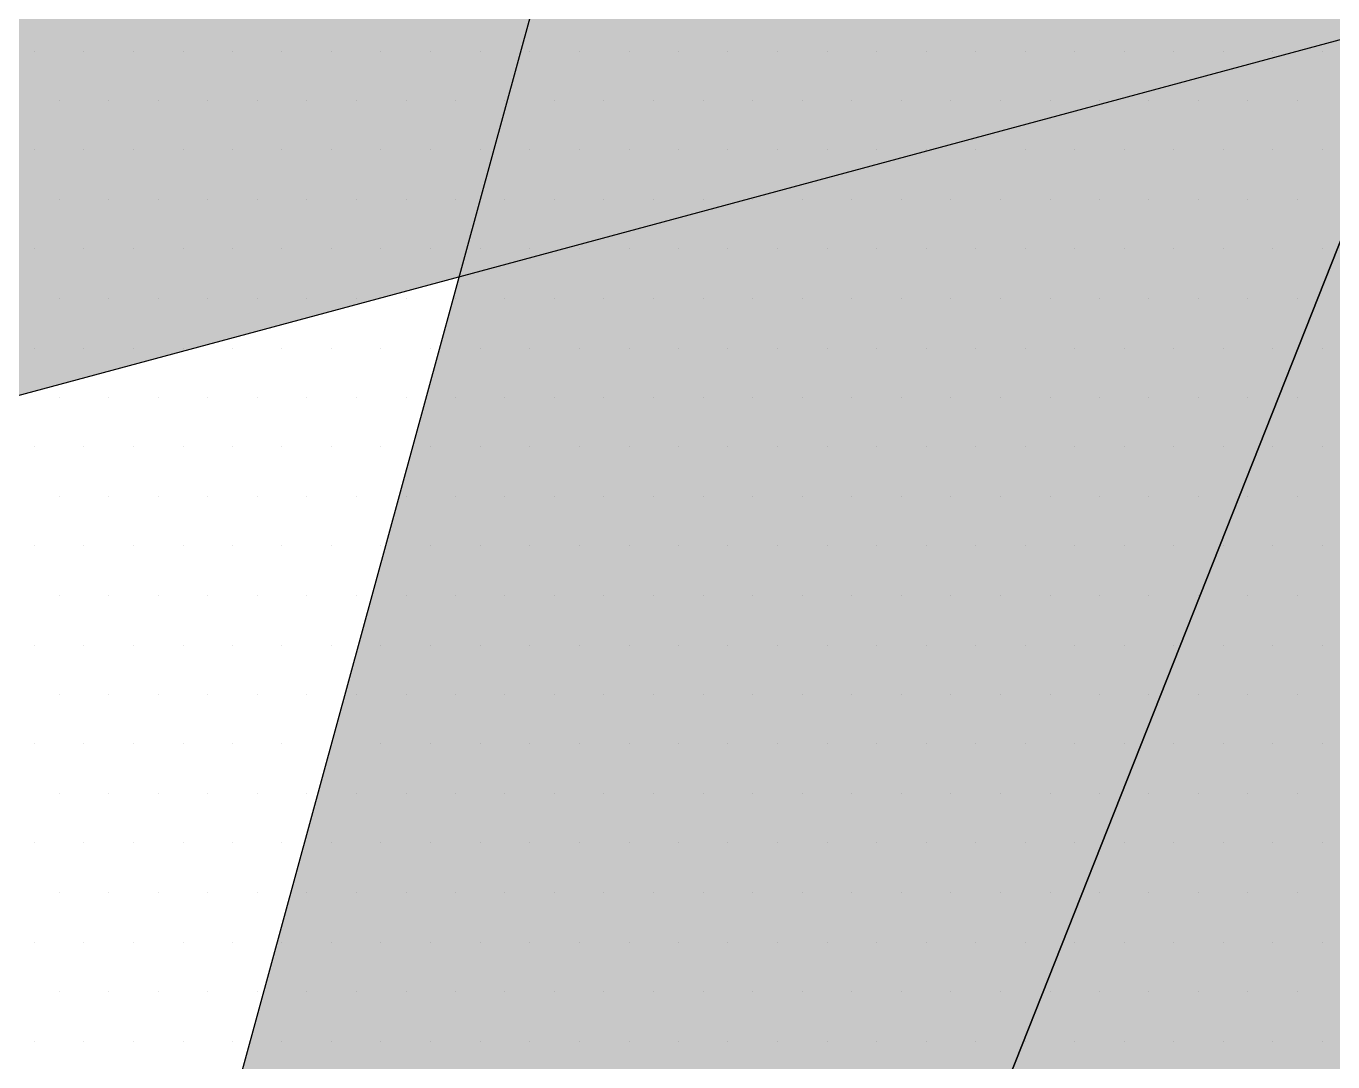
# Model space of a CAD drawing. Header units: metres. Extents: x 9606 to 9900, y 4805 to 4952.
# Drawn here: x 9864.38 to 9864.864, y 4851.9079 to 4852.2918 of the extents above; entities that cross this region are included whole.
import ezdxf

# ---------------------------------------------------------------- set-up
doc = ezdxf.new("R2010")
doc.units = ezdxf.units.M
doc.header["$LTSCALE"] = 2
doc.linetypes.add('CACHEX2', pattern=[0.75, 0.5, -0.25])
for name, color, linetype in [('CARTOUCHE', 7, 'Continuous'), ('LOGO', 4, 'Continuous'), ('rosace', 7, 'Continuous')]:
    doc.layers.add(name, color=color, linetype=linetype)

# ---------------------------------------------------------------- blocks, each defined once
blk = doc.blocks.new('A$C715108E3')
at = {"layer": 'LOGO', "color": 131}
for p, q in [((-11.7628, -14.7076), (-11.7628, -14.7076)), ((-11.6713, -14.7076), (-11.6713, -14.7076)), ((-11.5795, -14.7076), (-11.5795, -14.7076)), ((-11.4877, -14.7076), (-11.4877, -14.7076)), ((-11.3966, -14.7076), (-11.3966, -14.7076)), ((-11.3046, -14.7076), (-11.3046, -14.7076)), ((-11.2126, -14.7076), (-11.2126, -14.7076)), ((-11.1213, -14.7076), (-11.1213, -14.7076)), ((-11.0293, -14.7076), (-11.0293, -14.7076)), ((-10.9374, -14.7076), (-10.9374, -14.7076)), ((-10.846, -14.7076), (-10.846, -14.7076)), ((-10.754, -14.7076), (-10.754, -14.7076)), ((-10.6619, -14.7076), (-10.6619, -14.7076)), ((-10.5703, -14.7076), (-10.5703, -14.7076)), ((-10.479, -14.7076), (-10.479, -14.7076)), ((-10.3868, -14.7076), (-10.3868, -14.7076)), ((-10.295, -14.7076), (-10.295, -14.7076)), ((-10.2037, -14.7076), (-10.2037, -14.7076)), ((-10.1117, -14.7076), (-10.1117, -14.7076)), ((-10.0199, -14.7076), (-10.0199, -14.7076)), ((-9.9286, -14.7076), (-9.9286, -14.7076)), ((-9.8369, -14.7076), (-9.8369, -14.7076)), ((-9.7449, -14.7076), (-9.7449, -14.7076)), ((-9.6537, -14.7076), (-9.6537, -14.7076)), ((-9.5616, -14.7076), (-9.5616, -14.7076)), ((-9.4696, -14.7076), (-9.4696, -14.7076)), ((-9.3778, -14.7076), (-9.3778, -14.7076)), ((-11.7174, -14.7991), (-11.7174, -14.7991)), ((-11.6252, -14.7991), (-11.6252, -14.7991)), ((-11.5338, -14.7991), (-11.5338, -14.7991)), ((-11.442, -14.7991), (-11.442, -14.7991)), ((-11.3501, -14.7991), (-11.3501, -14.7991)), ((-11.2587, -14.7991), (-11.2587, -14.7991)), ((-11.1668, -14.7991), (-11.1668, -14.7991)), ((-11.0748, -14.7991), (-11.0748, -14.7991)), ((-10.9835, -14.7991), (-10.9835, -14.7991)), ((-10.8917, -14.7991), (-10.8917, -14.7991)), ((-10.7995, -14.7991), (-10.7995, -14.7991)), ((-10.7084, -14.7991), (-10.7084, -14.7991)), ((-10.6166, -14.7991), (-10.6166, -14.7991)), ((-10.5248, -14.7991), (-10.5248, -14.7991)), ((-10.4327, -14.7991), (-10.4327, -14.7991)), ((-10.3415, -14.7991), (-10.3415, -14.7991)), ((-10.2496, -14.7991), (-10.2496, -14.7991)), ((-10.1578, -14.7991), (-10.1578, -14.7991)), ((-10.0662, -14.7991), (-10.0662, -14.7991)), ((-9.9741, -14.7991), (-9.9741, -14.7991)), ((-9.8823, -14.7991), (-9.8823, -14.7991)), ((-9.7912, -14.7991), (-9.7912, -14.7991)), ((-9.699, -14.7991), (-9.699, -14.7991)), ((-9.6072, -14.7991), (-9.6072, -14.7991)), ((-9.5159, -14.7991), (-9.5159, -14.7991)), ((-9.4239, -14.7991), (-9.4239, -14.7991)), ((-11.7628, -14.8905), (-11.7628, -14.8905)), ((-11.6713, -14.8905), (-11.6713, -14.8905)), ((-11.5795, -14.8905), (-11.5795, -14.8905)), ((-11.4877, -14.8905), (-11.4877, -14.8905)), ((-11.3966, -14.8905), (-11.3966, -14.8905)), ((-11.3046, -14.8905), (-11.3046, -14.8905)), ((-11.2126, -14.8905), (-11.2126, -14.8905)), ((-11.1213, -14.8905), (-11.1213, -14.8905)), ((-11.0293, -14.8905), (-11.0293, -14.8905)), ((-10.9374, -14.8905), (-10.9374, -14.8905)), ((-10.846, -14.8905), (-10.846, -14.8905)), ((-10.754, -14.8905), (-10.754, -14.8905)), ((-10.6619, -14.8905), (-10.6619, -14.8905)), ((-10.5703, -14.8905), (-10.5703, -14.8905)), ((-10.479, -14.8905), (-10.479, -14.8905)), ((-10.3868, -14.8905), (-10.3868, -14.8905)), ((-10.295, -14.8905), (-10.295, -14.8905)), ((-10.2037, -14.8905), (-10.2037, -14.8905)), ((-10.1117, -14.8905), (-10.1117, -14.8905)), ((-10.0199, -14.8905), (-10.0199, -14.8905)), ((-9.9286, -14.8905), (-9.9286, -14.8905)), ((-9.8369, -14.8905), (-9.8369, -14.8905)), ((-9.7449, -14.8905), (-9.7449, -14.8905)), ((-9.6537, -14.8905), (-9.6537, -14.8905)), ((-9.5616, -14.8905), (-9.5616, -14.8905)), ((-9.4696, -14.8905), (-9.4696, -14.8905)), ((-9.3778, -14.8905), (-9.3778, -14.8905)), ((-11.7174, -14.9827), (-11.7174, -14.9827)), ((-11.6252, -14.9827), (-11.6252, -14.9827)), ((-11.5338, -14.9827), (-11.5338, -14.9827)), ((-11.442, -14.9827), (-11.442, -14.9827)), ((-11.3501, -14.9827), (-11.3501, -14.9827)), ((-11.2587, -14.9827), (-11.2587, -14.9827)), ((-11.1668, -14.9827), (-11.1668, -14.9827)), ((-11.0748, -14.9827), (-11.0748, -14.9827)), ((-10.9835, -14.9827), (-10.9835, -14.9827)), ((-10.8917, -14.9827), (-10.8917, -14.9827)), ((-10.7995, -14.9827), (-10.7995, -14.9827)), ((-10.7084, -14.9827), (-10.7084, -14.9827)), ((-10.6166, -14.9827), (-10.6166, -14.9827)), ((-10.5248, -14.9827), (-10.5248, -14.9827)), ((-10.4327, -14.9827), (-10.4327, -14.9827)), ((-10.3415, -14.9827), (-10.3415, -14.9827)), ((-10.2496, -14.9827), (-10.2496, -14.9827)), ((-10.1578, -14.9827), (-10.1578, -14.9827)), ((-10.0662, -14.9827), (-10.0662, -14.9827)), ((-9.9741, -14.9827), (-9.9741, -14.9827)), ((-9.8823, -14.9827), (-9.8823, -14.9827)), ((-9.7912, -14.9827), (-9.7912, -14.9827)), ((-9.699, -14.9827), (-9.699, -14.9827)), ((-9.6072, -14.9827), (-9.6072, -14.9827)), ((-9.5159, -14.9827), (-9.5159, -14.9827)), ((-9.4239, -14.9827), (-9.4239, -14.9827)), ((-11.7628, -15.0742), (-11.7628, -15.0742)), ((-11.6713, -15.0742), (-11.6713, -15.0742)), ((-11.5795, -15.0742), (-11.5795, -15.0742)), ((-11.4877, -15.0742), (-11.4877, -15.0742)), ((-11.3966, -15.0742), (-11.3966, -15.0742)), ((-11.3046, -15.0742), (-11.3046, -15.0742)), ((-11.2126, -15.0742), (-11.2126, -15.0742)), ((-11.1213, -15.0742), (-11.1213, -15.0742)), ((-11.0293, -15.0742), (-11.0293, -15.0742)), ((-10.9374, -15.0742), (-10.9374, -15.0742)), ((-10.846, -15.0742), (-10.846, -15.0742)), ((-10.754, -15.0742), (-10.754, -15.0742)), ((-10.6619, -15.0742), (-10.6619, -15.0742)), ((-10.5703, -15.0742), (-10.5703, -15.0742)), ((-10.479, -15.0742), (-10.479, -15.0742)), ((-10.3868, -15.0742), (-10.3868, -15.0742)), ((-10.295, -15.0742), (-10.295, -15.0742)), ((-10.2037, -15.0742), (-10.2037, -15.0742)), ((-10.1117, -15.0742), (-10.1117, -15.0742)), ((-10.0199, -15.0742), (-10.0199, -15.0742)), ((-9.9286, -15.0742), (-9.9286, -15.0742)), ((-9.8369, -15.0742), (-9.8369, -15.0742)), ((-9.7449, -15.0742), (-9.7449, -15.0742)), ((-9.6537, -15.0742), (-9.6537, -15.0742)), ((-9.5616, -15.0742), (-9.5616, -15.0742)), ((-9.4696, -15.0742), (-9.4696, -15.0742)), ((-9.3778, -15.0742), (-9.3778, -15.0742)), ((-11.7174, -15.1655), (-11.7174, -15.1655)), ((-11.6252, -15.1655), (-11.6252, -15.1655)), ((-11.5338, -15.1655), (-11.5338, -15.1655)), ((-11.442, -15.1655), (-11.442, -15.1655)), ((-11.3501, -15.1655), (-11.3501, -15.1655)), ((-11.2587, -15.1655), (-11.2587, -15.1655)), ((-11.1668, -15.1655), (-11.1668, -15.1655)), ((-11.0748, -15.1655), (-11.0748, -15.1655)), ((-10.9835, -15.1655), (-10.9835, -15.1655)), ((-10.8917, -15.1655), (-10.8917, -15.1655)), ((-10.7995, -15.1655), (-10.7995, -15.1655)), ((-10.7084, -15.1655), (-10.7084, -15.1655)), ((-10.6166, -15.1655), (-10.6166, -15.1655)), ((-10.5248, -15.1655), (-10.5248, -15.1655)), ((-10.4327, -15.1655), (-10.4327, -15.1655)), ((-10.3415, -15.1655), (-10.3415, -15.1655)), ((-10.2496, -15.1655), (-10.2496, -15.1655)), ((-10.1578, -15.1655), (-10.1578, -15.1655)), ((-10.0662, -15.1655), (-10.0662, -15.1655)), ((-9.9741, -15.1655), (-9.9741, -15.1655)), ((-9.8823, -15.1655), (-9.8823, -15.1655)), ((-9.7912, -15.1655), (-9.7912, -15.1655)), ((-9.699, -15.1655), (-9.699, -15.1655)), ((-9.6072, -15.1655), (-9.6072, -15.1655)), ((-9.5159, -15.1655), (-9.5159, -15.1655)), ((-9.4239, -15.1655), (-9.4239, -15.1655)), ((-11.7628, -15.2579), (-11.7628, -15.2579)), ((-11.6713, -15.2579), (-11.6713, -15.2579)), ((-11.5795, -15.2579), (-11.5795, -15.2579)), ((-11.4877, -15.2579), (-11.4877, -15.2579)), ((-11.3966, -15.2579), (-11.3966, -15.2579)), ((-11.3046, -15.2579), (-11.3046, -15.2579)), ((-11.2126, -15.2579), (-11.2126, -15.2579)), ((-11.1213, -15.2579), (-11.1213, -15.2579)), ((-11.0293, -15.2579), (-11.0293, -15.2579)), ((-10.9374, -15.2579), (-10.9374, -15.2579)), ((-10.846, -15.2579), (-10.846, -15.2579)), ((-10.754, -15.2579), (-10.754, -15.2579)), ((-10.6619, -15.2579), (-10.6619, -15.2579)), ((-10.5703, -15.2579), (-10.5703, -15.2579)), ((-10.479, -15.2579), (-10.479, -15.2579)), ((-10.3868, -15.2579), (-10.3868, -15.2579)), ((-10.295, -15.2579), (-10.295, -15.2579)), ((-10.2037, -15.2579), (-10.2037, -15.2579)), ((-10.1117, -15.2579), (-10.1117, -15.2579)), ((-10.0199, -15.2579), (-10.0199, -15.2579)), ((-9.9286, -15.2579), (-9.9286, -15.2579)), ((-9.8369, -15.2579), (-9.8369, -15.2579)), ((-9.7449, -15.2579), (-9.7449, -15.2579)), ((-9.6537, -15.2579), (-9.6537, -15.2579)), ((-9.5616, -15.2579), (-9.5616, -15.2579)), ((-9.4696, -15.2579), (-9.4696, -15.2579)), ((-9.3778, -15.2579), (-9.3778, -15.2579)), ((-11.7174, -15.3493), (-11.7174, -15.3493)), ((-11.6252, -15.3493), (-11.6252, -15.3493)), ((-11.5338, -15.3493), (-11.5338, -15.3493)), ((-11.442, -15.3493), (-11.442, -15.3493)), ((-11.3501, -15.3493), (-11.3501, -15.3493)), ((-11.2587, -15.3493), (-11.2587, -15.3493)), ((-11.1668, -15.3493), (-11.1668, -15.3493)), ((-11.0748, -15.3493), (-11.0748, -15.3493)), ((-10.9835, -15.3493), (-10.9835, -15.3493)), ((-10.8917, -15.3493), (-10.8917, -15.3493)), ((-10.7995, -15.3493), (-10.7995, -15.3493)), ((-10.7084, -15.3493), (-10.7084, -15.3493)), ((-10.6166, -15.3493), (-10.6166, -15.3493)), ((-10.5248, -15.3493), (-10.5248, -15.3493)), ((-10.4327, -15.3493), (-10.4327, -15.3493)), ((-10.3415, -15.3493), (-10.3415, -15.3493)), ((-10.2496, -15.3493), (-10.2496, -15.3493)), ((-10.1578, -15.3493), (-10.1578, -15.3493)), ((-10.0662, -15.3493), (-10.0662, -15.3493)), ((-9.9741, -15.3493), (-9.9741, -15.3493)), ((-9.8823, -15.3493), (-9.8823, -15.3493)), ((-9.7912, -15.3493), (-9.7912, -15.3493)), ((-9.699, -15.3493), (-9.699, -15.3493)), ((-9.6072, -15.3493), (-9.6072, -15.3493)), ((-9.5159, -15.3493), (-9.5159, -15.3493)), ((-9.4239, -15.3493), (-9.4239, -15.3493)), ((-11.7628, -15.4406), (-11.7628, -15.4406)), ((-11.6713, -15.4406), (-11.6713, -15.4406)), ((-11.5795, -15.4406), (-11.5795, -15.4406)), ((-11.4877, -15.4406), (-11.4877, -15.4406)), ((-11.3966, -15.4406), (-11.3966, -15.4406)), ((-11.3046, -15.4406), (-11.3046, -15.4406)), ((-11.2126, -15.4406), (-11.2126, -15.4406)), ((-11.1213, -15.4406), (-11.1213, -15.4406)), ((-11.0293, -15.4406), (-11.0293, -15.4406)), ((-10.9374, -15.4406), (-10.9374, -15.4406)), ((-10.846, -15.4406), (-10.846, -15.4406)), ((-10.754, -15.4406), (-10.754, -15.4406)), ((-10.6619, -15.4406), (-10.6619, -15.4406)), ((-10.5703, -15.4406), (-10.5703, -15.4406)), ((-10.479, -15.4406), (-10.479, -15.4406)), ((-10.3868, -15.4406), (-10.3868, -15.4406)), ((-10.295, -15.4406), (-10.295, -15.4406)), ((-10.2037, -15.4406), (-10.2037, -15.4406)), ((-10.1117, -15.4406), (-10.1117, -15.4406)), ((-10.0199, -15.4406), (-10.0199, -15.4406)), ((-9.9286, -15.4406), (-9.9286, -15.4406)), ((-9.8369, -15.4406), (-9.8369, -15.4406)), ((-9.7449, -15.4406), (-9.7449, -15.4406)), ((-9.6537, -15.4406), (-9.6537, -15.4406)), ((-9.5616, -15.4406), (-9.5616, -15.4406)), ((-9.4696, -15.4406), (-9.4696, -15.4406)), ((-9.3778, -15.4406), (-9.3778, -15.4406)), ((-11.7174, -15.5332), (-11.7174, -15.5332)), ((-11.6252, -15.5332), (-11.6252, -15.5332)), ((-11.5338, -15.5332), (-11.5338, -15.5332)), ((-11.442, -15.5332), (-11.442, -15.5332)), ((-11.3501, -15.5332), (-11.3501, -15.5332)), ((-11.2587, -15.5332), (-11.2587, -15.5332)), ((-11.1668, -15.5332), (-11.1668, -15.5332)), ((-11.0748, -15.5332), (-11.0748, -15.5332)), ((-10.9835, -15.5332), (-10.9835, -15.5332)), ((-10.8917, -15.5332), (-10.8917, -15.5332)), ((-10.7995, -15.5332), (-10.7995, -15.5332)), ((-10.7084, -15.5332), (-10.7084, -15.5332)), ((-10.6166, -15.5332), (-10.6166, -15.5332)), ((-10.5248, -15.5332), (-10.5248, -15.5332)), ((-10.4327, -15.5332), (-10.4327, -15.5332)), ((-10.3415, -15.5332), (-10.3415, -15.5332)), ((-10.2496, -15.5332), (-10.2496, -15.5332)), ((-10.1578, -15.5332), (-10.1578, -15.5332)), ((-10.0662, -15.5332), (-10.0662, -15.5332)), ((-9.9741, -15.5332), (-9.9741, -15.5332)), ((-9.8823, -15.5332), (-9.8823, -15.5332)), ((-9.7912, -15.5332), (-9.7912, -15.5332)), ((-9.699, -15.5332), (-9.699, -15.5332)), ((-9.6072, -15.5332), (-9.6072, -15.5332)), ((-9.5159, -15.5332), (-9.5159, -15.5332)), ((-9.4239, -15.5332), (-9.4239, -15.5332)), ((-11.7628, -15.6246), (-11.7628, -15.6246)), ((-11.6713, -15.6246), (-11.6713, -15.6246)), ((-11.5795, -15.6246), (-11.5795, -15.6246)), ((-11.4877, -15.6246), (-11.4877, -15.6246)), ((-11.3966, -15.6246), (-11.3966, -15.6246)), ((-11.3046, -15.6246), (-11.3046, -15.6246)), ((-11.2126, -15.6246), (-11.2126, -15.6246)), ((-11.1213, -15.6246), (-11.1213, -15.6246)), ((-11.0293, -15.6246), (-11.0293, -15.6246)), ((-10.9374, -15.6246), (-10.9374, -15.6246)), ((-10.846, -15.6246), (-10.846, -15.6246)), ((-10.754, -15.6246), (-10.754, -15.6246)), ((-10.6619, -15.6246), (-10.6619, -15.6246)), ((-10.5703, -15.6246), (-10.5703, -15.6246)), ((-10.479, -15.6246), (-10.479, -15.6246)), ((-10.3868, -15.6246), (-10.3868, -15.6246)), ((-10.295, -15.6246), (-10.295, -15.6246)), ((-10.2037, -15.6246), (-10.2037, -15.6246)), ((-10.1117, -15.6246), (-10.1117, -15.6246)), ((-10.0199, -15.6246), (-10.0199, -15.6246)), ((-9.9286, -15.6246), (-9.9286, -15.6246)), ((-9.8369, -15.6246), (-9.8369, -15.6246)), ((-9.7449, -15.6246), (-9.7449, -15.6246)), ((-9.6537, -15.6246), (-9.6537, -15.6246)), ((-9.5616, -15.6246), (-9.5616, -15.6246)), ((-9.4696, -15.6246), (-9.4696, -15.6246)), ((-9.3778, -15.6246), (-9.3778, -15.6246)), ((-11.7174, -15.7159), (-11.7174, -15.7159)), ((-11.6252, -15.7159), (-11.6252, -15.7159)), ((-11.5338, -15.7159), (-11.5338, -15.7159)), ((-11.442, -15.7159), (-11.442, -15.7159)), ((-11.3501, -15.7159), (-11.3501, -15.7159)), ((-11.2587, -15.7159), (-11.2587, -15.7159)), ((-11.1668, -15.7159), (-11.1668, -15.7159)), ((-11.0748, -15.7159), (-11.0748, -15.7159)), ((-10.9835, -15.7159), (-10.9835, -15.7159)), ((-10.8917, -15.7159), (-10.8917, -15.7159)), ((-10.7995, -15.7159), (-10.7995, -15.7159)), ((-10.7084, -15.7159), (-10.7084, -15.7159)), ((-10.6166, -15.7159), (-10.6166, -15.7159)), ((-10.5248, -15.7159), (-10.5248, -15.7159)), ((-10.4327, -15.7159), (-10.4327, -15.7159)), ((-10.3415, -15.7159), (-10.3415, -15.7159)), ((-10.2496, -15.7159), (-10.2496, -15.7159)), ((-10.1578, -15.7159), (-10.1578, -15.7159)), ((-10.0662, -15.7159), (-10.0662, -15.7159)), ((-9.9741, -15.7159), (-9.9741, -15.7159)), ((-9.8823, -15.7159), (-9.8823, -15.7159)), ((-9.7912, -15.7159), (-9.7912, -15.7159)), ((-9.699, -15.7159), (-9.699, -15.7159)), ((-9.6072, -15.7159), (-9.6072, -15.7159)), ((-9.5159, -15.7159), (-9.5159, -15.7159)), ((-9.4239, -15.7159), (-9.4239, -15.7159)), ((-11.7628, -15.8081), (-11.7628, -15.8081)), ((-11.6713, -15.8081), (-11.6713, -15.8081)), ((-11.5795, -15.8081), (-11.5795, -15.8081)), ((-11.4877, -15.8081), (-11.4877, -15.8081)), ((-11.3966, -15.8081), (-11.3966, -15.8081)), ((-11.3046, -15.8081), (-11.3046, -15.8081)), ((-11.2126, -15.8081), (-11.2126, -15.8081)), ((-11.1213, -15.8081), (-11.1213, -15.8081)), ((-11.0293, -15.8081), (-11.0293, -15.8081)), ((-10.9374, -15.8081), (-10.9374, -15.8081)), ((-10.846, -15.8081), (-10.846, -15.8081)), ((-10.754, -15.8081), (-10.754, -15.8081)), ((-10.6619, -15.8081), (-10.6619, -15.8081)), ((-10.5703, -15.8081), (-10.5703, -15.8081)), ((-10.479, -15.8081), (-10.479, -15.8081)), ((-10.3868, -15.8081), (-10.3868, -15.8081)), ((-10.295, -15.8081), (-10.295, -15.8081)), ((-10.2037, -15.8081), (-10.2037, -15.8081)), ((-10.1117, -15.8081), (-10.1117, -15.8081)), ((-10.0199, -15.8081), (-10.0199, -15.8081)), ((-9.9286, -15.8081), (-9.9286, -15.8081)), ((-9.8369, -15.8081), (-9.8369, -15.8081)), ((-9.7449, -15.8081), (-9.7449, -15.8081)), ((-9.6537, -15.8081), (-9.6537, -15.8081)), ((-9.5616, -15.8081), (-9.5616, -15.8081)), ((-9.4696, -15.8081), (-9.4696, -15.8081)), ((-9.3778, -15.8081), (-9.3778, -15.8081)), ((-11.7174, -15.8996), (-11.7174, -15.8996)), ((-11.6252, -15.8996), (-11.6252, -15.8996)), ((-11.5338, -15.8996), (-11.5338, -15.8996)), ((-11.442, -15.8996), (-11.442, -15.8996)), ((-11.3501, -15.8996), (-11.3501, -15.8996)), ((-11.2587, -15.8996), (-11.2587, -15.8996)), ((-11.1668, -15.8996), (-11.1668, -15.8996)), ((-11.0748, -15.8996), (-11.0748, -15.8996)), ((-10.9835, -15.8996), (-10.9835, -15.8996)), ((-10.8917, -15.8996), (-10.8917, -15.8996)), ((-10.7995, -15.8996), (-10.7995, -15.8996)), ((-10.7084, -15.8996), (-10.7084, -15.8996)), ((-10.6166, -15.8996), (-10.6166, -15.8996)), ((-10.5248, -15.8996), (-10.5248, -15.8996)), ((-10.4327, -15.8996), (-10.4327, -15.8996)), ((-10.3415, -15.8996), (-10.3415, -15.8996)), ((-10.2496, -15.8996), (-10.2496, -15.8996)), ((-10.1578, -15.8996), (-10.1578, -15.8996)), ((-10.0662, -15.8996), (-10.0662, -15.8996)), ((-9.9741, -15.8996), (-9.9741, -15.8996)), ((-9.8823, -15.8996), (-9.8823, -15.8996)), ((-9.7912, -15.8996), (-9.7912, -15.8996)), ((-9.699, -15.8996), (-9.699, -15.8996)), ((-9.6072, -15.8996), (-9.6072, -15.8996)), ((-9.5159, -15.8996), (-9.5159, -15.8996)), ((-9.4239, -15.8996), (-9.4239, -15.8996)), ((-11.7628, -15.991), (-11.7628, -15.991)), ((-11.6713, -15.991), (-11.6713, -15.991)), ((-11.5795, -15.991), (-11.5795, -15.991)), ((-11.4877, -15.991), (-11.4877, -15.991)), ((-11.3966, -15.991), (-11.3966, -15.991)), ((-11.3046, -15.991), (-11.3046, -15.991)), ((-11.2126, -15.991), (-11.2126, -15.991)), ((-11.1213, -15.991), (-11.1213, -15.991)), ((-11.0293, -15.991), (-11.0293, -15.991)), ((-10.9374, -15.991), (-10.9374, -15.991)), ((-10.846, -15.991), (-10.846, -15.991)), ((-10.754, -15.991), (-10.754, -15.991)), ((-10.6619, -15.991), (-10.6619, -15.991)), ((-10.5703, -15.991), (-10.5703, -15.991)), ((-10.479, -15.991), (-10.479, -15.991)), ((-10.3868, -15.991), (-10.3868, -15.991)), ((-10.295, -15.991), (-10.295, -15.991)), ((-10.2037, -15.991), (-10.2037, -15.991)), ((-10.1117, -15.991), (-10.1117, -15.991)), ((-10.0199, -15.991), (-10.0199, -15.991)), ((-9.9286, -15.991), (-9.9286, -15.991)), ((-9.8369, -15.991), (-9.8369, -15.991)), ((-9.7449, -15.991), (-9.7449, -15.991)), ((-9.6537, -15.991), (-9.6537, -15.991)), ((-9.5616, -15.991), (-9.5616, -15.991)), ((-9.4696, -15.991), (-9.4696, -15.991)), ((-9.3778, -15.991), (-9.3778, -15.991)), ((-11.7174, -16.0834), (-11.7174, -16.0834)), ((-11.6252, -16.0834), (-11.6252, -16.0834)), ((-11.5338, -16.0834), (-11.5338, -16.0834)), ((-11.442, -16.0834), (-11.442, -16.0834)), ((-11.3501, -16.0834), (-11.3501, -16.0834)), ((-11.2587, -16.0834), (-11.2587, -16.0834)), ((-11.1668, -16.0834), (-11.1668, -16.0834)), ((-11.0748, -16.0834), (-11.0748, -16.0834)), ((-10.9835, -16.0834), (-10.9835, -16.0834)), ((-10.8917, -16.0834), (-10.8917, -16.0834)), ((-10.7995, -16.0834), (-10.7995, -16.0834)), ((-10.7084, -16.0834), (-10.7084, -16.0834)), ((-10.6166, -16.0834), (-10.6166, -16.0834)), ((-10.5248, -16.0834), (-10.5248, -16.0834)), ((-10.4327, -16.0834), (-10.4327, -16.0834)), ((-10.3415, -16.0834), (-10.3415, -16.0834)), ((-10.2496, -16.0834), (-10.2496, -16.0834)), ((-10.1578, -16.0834), (-10.1578, -16.0834)), ((-10.0662, -16.0834), (-10.0662, -16.0834)), ((-9.9741, -16.0834), (-9.9741, -16.0834)), ((-9.8823, -16.0834), (-9.8823, -16.0834)), ((-9.7912, -16.0834), (-9.7912, -16.0834)), ((-9.699, -16.0834), (-9.699, -16.0834)), ((-9.6072, -16.0834), (-9.6072, -16.0834)), ((-9.5159, -16.0834), (-9.5159, -16.0834)), ((-9.4239, -16.0834), (-9.4239, -16.0834)), ((-11.7628, -16.1747), (-11.7628, -16.1747)), ((-11.6713, -16.1747), (-11.6713, -16.1747)), ((-11.5795, -16.1747), (-11.5795, -16.1747)), ((-11.4877, -16.1747), (-11.4877, -16.1747)), ((-11.3966, -16.1747), (-11.3966, -16.1747)), ((-11.3046, -16.1747), (-11.3046, -16.1747)), ((-11.2126, -16.1747), (-11.2126, -16.1747)), ((-11.1213, -16.1747), (-11.1213, -16.1747)), ((-11.0293, -16.1747), (-11.0293, -16.1747)), ((-10.9374, -16.1747), (-10.9374, -16.1747)), ((-10.846, -16.1747), (-10.846, -16.1747)), ((-10.754, -16.1747), (-10.754, -16.1747)), ((-10.6619, -16.1747), (-10.6619, -16.1747)), ((-10.5703, -16.1747), (-10.5703, -16.1747)), ((-10.479, -16.1747), (-10.479, -16.1747)), ((-10.3868, -16.1747), (-10.3868, -16.1747)), ((-10.295, -16.1747), (-10.295, -16.1747)), ((-10.2037, -16.1747), (-10.2037, -16.1747)), ((-10.1117, -16.1747), (-10.1117, -16.1747)), ((-10.0199, -16.1747), (-10.0199, -16.1747)), ((-9.9286, -16.1747), (-9.9286, -16.1747)), ((-9.8369, -16.1747), (-9.8369, -16.1747)), ((-9.7449, -16.1747), (-9.7449, -16.1747)), ((-9.6537, -16.1747), (-9.6537, -16.1747)), ((-9.5616, -16.1747), (-9.5616, -16.1747)), ((-9.4696, -16.1747), (-9.4696, -16.1747)), ((-9.3778, -16.1747), (-9.3778, -16.1747)), ((-11.7174, -16.2673), (-11.7174, -16.2673)), ((-11.6252, -16.2673), (-11.6252, -16.2673)), ((-11.5338, -16.2673), (-11.5338, -16.2673)), ((-11.442, -16.2673), (-11.442, -16.2673)), ((-11.3501, -16.2673), (-11.3501, -16.2673)), ((-11.2587, -16.2673), (-11.2587, -16.2673)), ((-11.1668, -16.2673), (-11.1668, -16.2673)), ((-11.0748, -16.2673), (-11.0748, -16.2673)), ((-10.9835, -16.2673), (-10.9835, -16.2673)), ((-10.8917, -16.2673), (-10.8917, -16.2673)), ((-10.7995, -16.2673), (-10.7995, -16.2673)), ((-10.7084, -16.2673), (-10.7084, -16.2673)), ((-10.6166, -16.2673), (-10.6166, -16.2673)), ((-10.5248, -16.2673), (-10.5248, -16.2673)), ((-10.4327, -16.2673), (-10.4327, -16.2673)), ((-10.3415, -16.2673), (-10.3415, -16.2673)), ((-10.2496, -16.2673), (-10.2496, -16.2673)), ((-10.1578, -16.2673), (-10.1578, -16.2673)), ((-10.0662, -16.2673), (-10.0662, -16.2673)), ((-9.9741, -16.2673), (-9.9741, -16.2673)), ((-9.8823, -16.2673), (-9.8823, -16.2673)), ((-9.7912, -16.2673), (-9.7912, -16.2673)), ((-9.699, -16.2673), (-9.699, -16.2673)), ((-9.6072, -16.2673), (-9.6072, -16.2673)), ((-9.5159, -16.2673), (-9.5159, -16.2673)), ((-9.4239, -16.2673), (-9.4239, -16.2673)), ((-11.7628, -16.3587), (-11.7628, -16.3587)), ((-11.6713, -16.3587), (-11.6713, -16.3587)), ((-11.5795, -16.3587), (-11.5795, -16.3587)), ((-11.4877, -16.3587), (-11.4877, -16.3587)), ((-11.3966, -16.3587), (-11.3966, -16.3587)), ((-11.3046, -16.3587), (-11.3046, -16.3587)), ((-11.2126, -16.3587), (-11.2126, -16.3587)), ((-11.1213, -16.3587), (-11.1213, -16.3587)), ((-11.0293, -16.3587), (-11.0293, -16.3587)), ((-10.9374, -16.3587), (-10.9374, -16.3587)), ((-10.846, -16.3587), (-10.846, -16.3587)), ((-10.754, -16.3587), (-10.754, -16.3587)), ((-10.6619, -16.3587), (-10.6619, -16.3587)), ((-10.5703, -16.3587), (-10.5703, -16.3587)), ((-10.479, -16.3587), (-10.479, -16.3587)), ((-10.3868, -16.3587), (-10.3868, -16.3587)), ((-10.295, -16.3587), (-10.295, -16.3587)), ((-10.2037, -16.3587), (-10.2037, -16.3587)), ((-10.1117, -16.3587), (-10.1117, -16.3587)), ((-10.0199, -16.3587), (-10.0199, -16.3587)), ((-9.9286, -16.3587), (-9.9286, -16.3587)), ((-9.8369, -16.3587), (-9.8369, -16.3587)), ((-9.7449, -16.3587), (-9.7449, -16.3587)), ((-9.6537, -16.3587), (-9.6537, -16.3587)), ((-9.5616, -16.3587), (-9.5616, -16.3587)), ((-9.4696, -16.3587), (-9.4696, -16.3587)), ((-9.3778, -16.3587), (-9.3778, -16.3587)), ((-11.7174, -16.45), (-11.7174, -16.45)), ((-11.6252, -16.45), (-11.6252, -16.45)), ((-11.5338, -16.45), (-11.5338, -16.45)), ((-11.442, -16.45), (-11.442, -16.45)), ((-11.3501, -16.45), (-11.3501, -16.45)), ((-11.2587, -16.45), (-11.2587, -16.45)), ((-11.1668, -16.45), (-11.1668, -16.45)), ((-11.0748, -16.45), (-11.0748, -16.45)), ((-10.9835, -16.45), (-10.9835, -16.45)), ((-10.8917, -16.45), (-10.8917, -16.45)), ((-10.7995, -16.45), (-10.7995, -16.45)), ((-10.7084, -16.45), (-10.7084, -16.45)), ((-10.6166, -16.45), (-10.6166, -16.45)), ((-10.5248, -16.45), (-10.5248, -16.45)), ((-10.4327, -16.45), (-10.4327, -16.45)), ((-10.3415, -16.45), (-10.3415, -16.45)), ((-10.2496, -16.45), (-10.2496, -16.45)), ((-10.1578, -16.45), (-10.1578, -16.45)), ((-10.0662, -16.45), (-10.0662, -16.45)), ((-9.9741, -16.45), (-9.9741, -16.45)), ((-9.8823, -16.45), (-9.8823, -16.45)), ((-9.7912, -16.45), (-9.7912, -16.45)), ((-9.699, -16.45), (-9.699, -16.45)), ((-9.6072, -16.45), (-9.6072, -16.45)), ((-9.5159, -16.45), (-9.5159, -16.45)), ((-9.4239, -16.45), (-9.4239, -16.45)), ((-11.7628, -16.5424), (-11.7628, -16.5424)), ((-11.6713, -16.5424), (-11.6713, -16.5424)), ((-11.5795, -16.5424), (-11.5795, -16.5424)), ((-11.4877, -16.5424), (-11.4877, -16.5424)), ((-11.3966, -16.5424), (-11.3966, -16.5424)), ((-11.3046, -16.5424), (-11.3046, -16.5424)), ((-11.2126, -16.5424), (-11.2126, -16.5424)), ((-11.1213, -16.5424), (-11.1213, -16.5424)), ((-11.0293, -16.5424), (-11.0293, -16.5424)), ((-10.9374, -16.5424), (-10.9374, -16.5424)), ((-10.846, -16.5424), (-10.846, -16.5424)), ((-10.754, -16.5424), (-10.754, -16.5424)), ((-10.6619, -16.5424), (-10.6619, -16.5424)), ((-10.5703, -16.5424), (-10.5703, -16.5424)), ((-10.479, -16.5424), (-10.479, -16.5424)), ((-10.3868, -16.5424), (-10.3868, -16.5424)), ((-10.295, -16.5424), (-10.295, -16.5424)), ((-10.2037, -16.5424), (-10.2037, -16.5424)), ((-10.1117, -16.5424), (-10.1117, -16.5424)), ((-10.0199, -16.5424), (-10.0199, -16.5424)), ((-9.9286, -16.5424), (-9.9286, -16.5424)), ((-9.8369, -16.5424), (-9.8369, -16.5424)), ((-9.7449, -16.5424), (-9.7449, -16.5424)), ((-9.6537, -16.5424), (-9.6537, -16.5424)), ((-9.5616, -16.5424), (-9.5616, -16.5424)), ((-9.4696, -16.5424), (-9.4696, -16.5424)), ((-9.3778, -16.5424), (-9.3778, -16.5424))]:
    blk.add_line(p, q, dxfattribs=at)
blk = doc.blocks.new('A$C581E6685')
at = {"layer": 'rosace'}
for color, points in [(140, [(-45.3965, 37.4846), (-41.9745, 25.9278), (-41.7809, 23.8865), (-42.0615, 23.3525), (-44.9268, 21.9767), (-53.1072, 18.3767), (-40.8028, 21.6905), (-39.5666, 22.0268), (-38.2746, 22.2236), (-38.1337, 21.2132), (-33.6363, 11.1845), (-36.0802, 21.4612), (-37.3405, 24.3346), (-37.4251, 24.9804), (-36.9477, 25.4853), (-26.3566, 30.2032), (-37.8747, 26.8339), (-39.7286, 26.4119), (-40.3751, 26.6371), (-40.684, 26.8894)]), (40, [(-39.8519, 24.2064), (-46.2303, 8.0935), (-42.1559, 23.0023)]), (32, [(-39.8519, 24.2064), (-38.5844, 21.5046), (-46.2303, 8.0935)])]:
    blk.add_hatch(color=color, dxfattribs=at).paths.add_polyline_path(points)
at = {"layer": 'rosace', "color": 140}
blk.add_lwpolyline([(-45.3965, 37.4846), (-41.9745, 25.9278), (-41.7804, 23.8865), (-42.0615, 23.3525), (-44.9268, 21.9767), (-53.1072, 18.3767), (-40.8028, 21.6905), (-39.5666, 22.0268), (-38.2739, 22.2236), (-38.1337, 21.2132), (-33.6358, 11.1845), (-36.0802, 21.4612), (-37.3405, 24.3346), (-37.4251, 24.9804), (-36.9477, 25.4853), (-26.3566, 30.2032), (-37.8741, 26.8339), (-39.7286, 26.4119), (-40.3748, 26.6371), (-40.6836, 26.8894)], close=True, dxfattribs=at)
at = {"layer": 'rosace', "color": 40}
blk.add_lwpolyline([(-39.8519, 24.2064), (-46.2303, 8.0935), (-42.1559, 23.0023)], close=True, dxfattribs=at)
at = {"layer": 'rosace', "color": 32}
blk.add_lwpolyline([(-39.8519, 24.2064), (-38.584, 21.5046), (-46.2303, 8.0935)], close=True, dxfattribs=at)
at = {"layer": 'rosace', "color": 32, "linetype": 'CACHEX2', "ltscale": 1.5}
blk.add_ellipse((-38.0538, 23.8138), major_axis=(-19.0311, -3.534), ratio=0.590567, dxfattribs=at)
at = {"layer": 'rosace', "color": 32}
blk.add_ellipse((-37.6144, 23.8499), major_axis=(-13.5768, -4.2839), ratio=0.791971, dxfattribs=at)
at = {"layer": 'CARTOUCHE'}
blk.add_blockref('A$C715108E3', (-31.6739, 36.3189), dxfattribs=at)

msp = doc.modelspace()

# ---------------------------------------------------------------- block references
at = {"layer": 'CARTOUCHE', "xscale": 0.2, "yscale": 0.2, "zscale": 0.2}
msp.add_blockref('A$C581E6685', (9873.0705, 4847.96026), dxfattribs=at)

doc.saveas('drawing.dxf')
